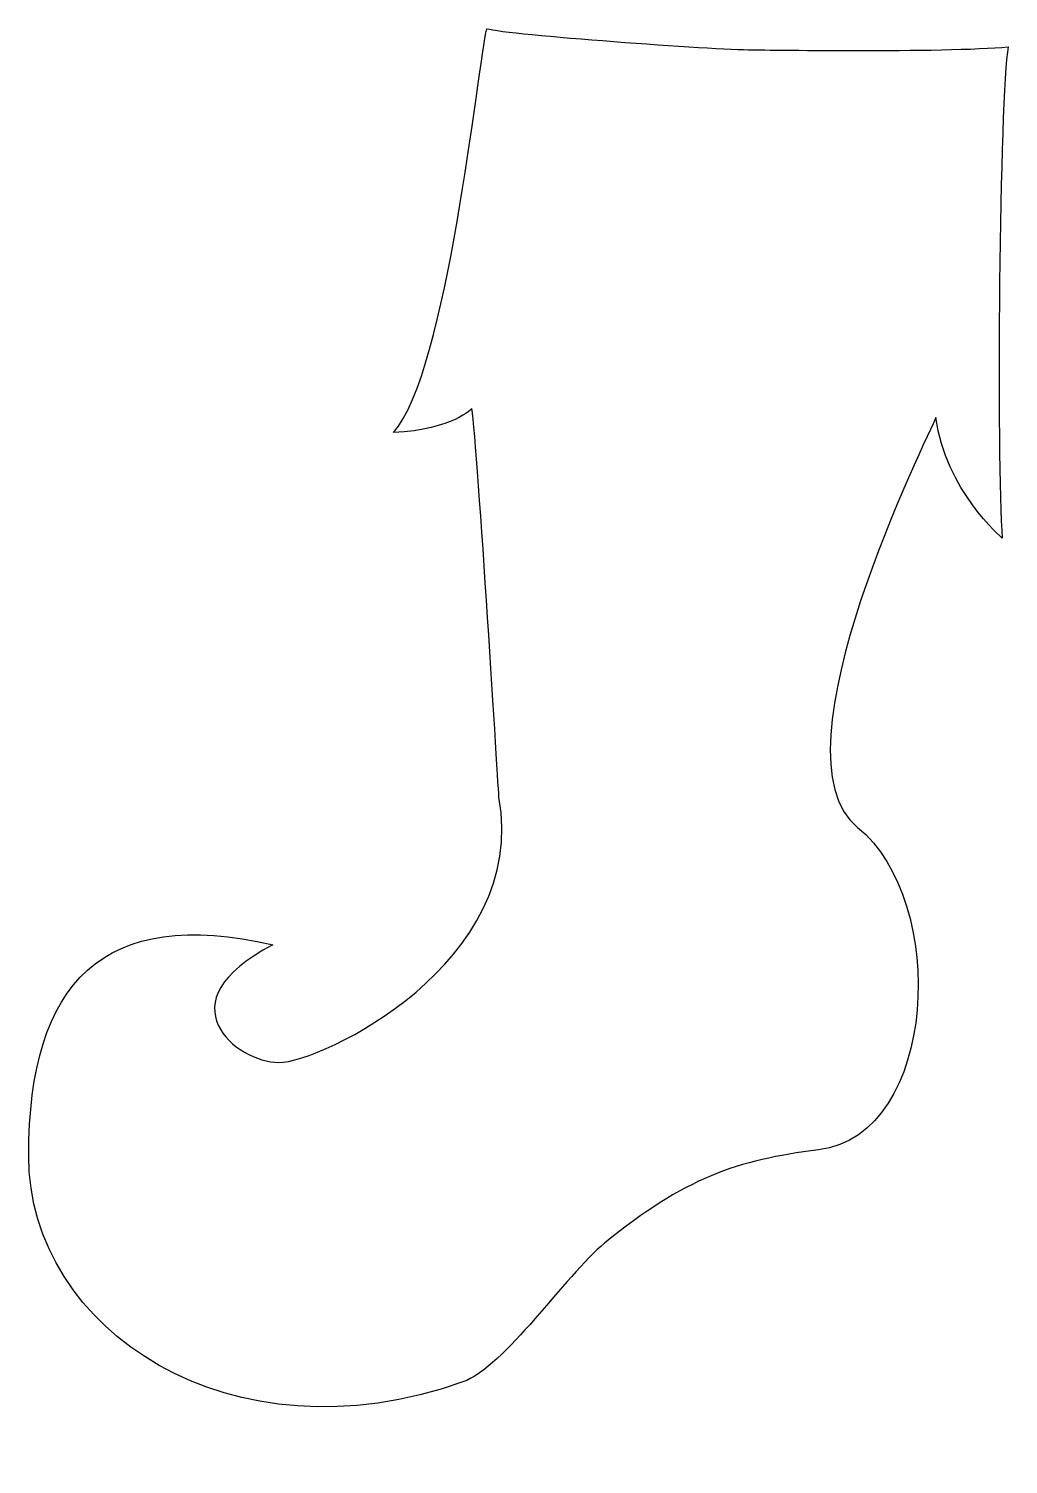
# Model space of a CAD drawing. Header units: centimetres. Extents: x -4.4 to 4.4, y -6.7 to 6.2.
import ezdxf

# ---------------------------------------------------------------- set-up
doc = ezdxf.new("R2010")
doc.units = ezdxf.units.CM
doc.header["$MEASUREMENT"] = 0
doc.layers.add('Camada 1', color=7, linetype='Continuous')

msp = doc.modelspace()

# ---------------------------------------------------------------- linework, layer by layer
at = {"layer": 'Camada 1'}
msp.add_open_spline([(2.10305, 6.0142), (1.77748, 6.0142), (-0.09503, 6.14993), (-0.28492, 6.20417), (-0.28492, 6.20417), (-0.36633, 5.87849), (-0.63756, 3.11064), (-1.12603, 2.56795), (-1.12603, 2.56795), (-0.58342, 2.59507), (-0.42057, 2.78501), (-0.42057, 2.78501), (-0.42057, 2.78501), (-0.36633, 2.43227), (-0.17639, -0.71548), (-0.17639, -0.71548), (-0.17639, -0.71548), (0.09486, -2.20794), (-1.77738, -3.10345), (-2.15733, -3.10345), (-2.15733, -3.10345), (-2.53717, -3.10345), (-3.21566, -2.56068), (-2.21157, -2.04512), (-2.21157, -2.04512), (-3.73114, -1.69237), (-4.40953, -2.37071), (-4.40953, -3.94461), (-4.40953, -3.94461), (-4.40953, -5.51851), (-2.57753, -6.72096), (-0.50198, -5.97981), (-0.50198, -5.97981), (-0.12209, -5.84416), (0.42171, -5.01924), (0.77342, -4.73153), (0.77342, -4.73153), (1.49669, -4.13982), (1.96968, -3.98167), (2.70001, -3.89037), (2.70001, -3.89037), (3.78549, -3.75472), (3.86701, -1.63816), (3.05286, -0.98686), (3.05286, -0.98686), (2.23871, -0.33556), (3.70408, 2.5679), (3.75832, 2.7036), (3.75832, 2.7036), (3.83973, 2.05238), (4.3553, 1.61817), (4.3553, 1.61817), (4.3553, 1.61817), (4.30106, 2.29659), (4.32813, 5.60719), (4.40954, 6.04134), (4.40954, 6.04134), (3.83973, 5.98703), (2.10305, 6.0142), (2.10305, 6.0142)], degree=3, knots=[0, 0, 0, 0, 0.0625, 0.0625, 0.0625, 0.0625, 0.125, 0.125, 0.125, 0.125, 0.1875, 0.1875, 0.1875, 0.1875, 0.25, 0.25, 0.25, 0.25, 0.3125, 0.3125, 0.3125, 0.3125, 0.375, 0.375, 0.375, 0.375, 0.4375, 0.4375, 0.4375, 0.4375, 0.5, 0.5, 0.5, 0.5, 0.5625, 0.5625, 0.5625, 0.5625, 0.625, 0.625, 0.625, 0.625, 0.6875, 0.6875, 0.6875, 0.6875, 0.75, 0.75, 0.75, 0.75, 0.8125, 0.8125, 0.8125, 0.8125, 0.875, 0.875, 0.875, 0.875, 1, 1, 1, 1], dxfattribs=at)

doc.saveas('drawing.dxf')
